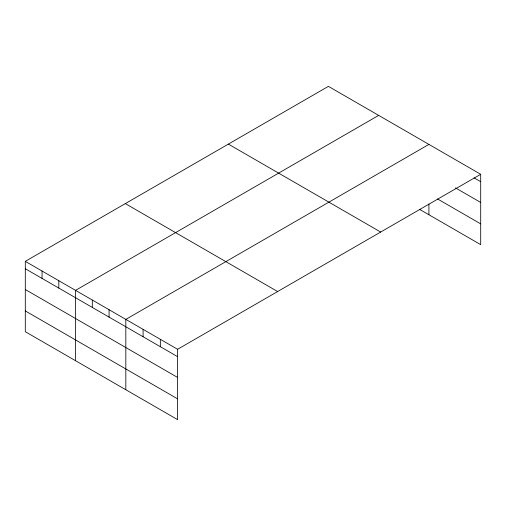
<?xml version="1.0" encoding="UTF-8"?>
<svg xmlns="http://www.w3.org/2000/svg" width="506" height="506" viewBox="0 0 506 506"><rect width="100%" height="100%" fill="white"/><g stroke="black" fill="none" stroke-linecap="round" stroke-linejoin="round"><path stroke-width="0.76" d="M25.3 261.349L177.606 349.285L177.606 419.638L25.3 331.702L25.3 261.349L328.394 86.362L480.7 174.298L480.7 244.651L419.531 209.332M378.652 115.381L75.558 290.368L75.558 360.721M428.917 144.4L125.823 319.387L125.823 389.74M177.606 349.285L480.7 174.298M474.059 177.846L480.7 181.679M455.47 187.89L480.7 202.457M437.545 198.953L480.7 223.867M228.37 144.109L380.676 232.045M125.324 203.608L277.63 291.538M25.3 268.737L177.606 356.667M25.3 289.514L177.606 377.451M25.3 310.924L177.606 398.854M428.917 203.975L428.917 214.753M160.345 339.317L160.345 346.705M143.084 329.355L143.084 336.737M109.068 309.716L109.068 317.098M92.313 300.045L92.313 307.427M58.81 280.697L58.81 288.078M42.055 271.026L42.055 278.408"/></g></svg>
